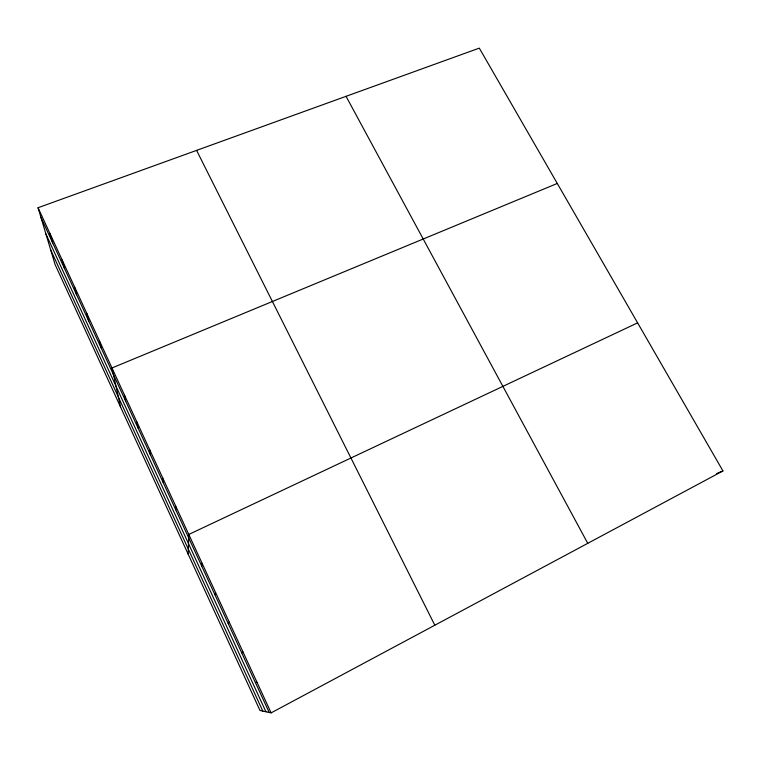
<?xml version="1.0" encoding="UTF-8"?>
<svg xmlns="http://www.w3.org/2000/svg" width="761" height="761" viewBox="0 0 761 761"><rect width="100%" height="100%" fill="white"/><g stroke="black" fill="none" stroke-linecap="round" stroke-linejoin="round"><path stroke-width="1.14" d="M188.186 554.208L188.795 534.441L637.613 322.864M201.722 566.117L202.112 563.311M214.906 594.712L215.591 592.524M228.243 623.639L229.223 622.079M241.741 652.909L243.025 651.987M271.116 712.876L722.95 470.945L479.297 48.124L38.05 207.734L55.049 264.419L259.986 710.479L271.116 712.876L38.05 207.734M557.28 183.458L111.981 367.972L120.618 407.135M716.757 473.504L722.95 470.945M255.382 682.512L256.99 682.246M346.055 96.324L587.758 543.325M196.585 150.383L434.826 625.219M40.951 217.418L269.194 712.458M45.936 234.027L265.922 711.754M50.721 249.969L262.802 711.088M50.026 233.694L52.709 242.911M62.136 259.939L64.59 268.681M74.388 286.488L76.604 294.745M86.773 313.342L88.752 321.094M99.311 340.5L101.042 347.739M124.424 394.93L125.651 401.123M137.009 422.203L137.979 427.863M149.727 449.789L150.45 454.897M162.607 477.68L163.054 482.236M175.62 505.903L175.801 509.88"/></g></svg>
